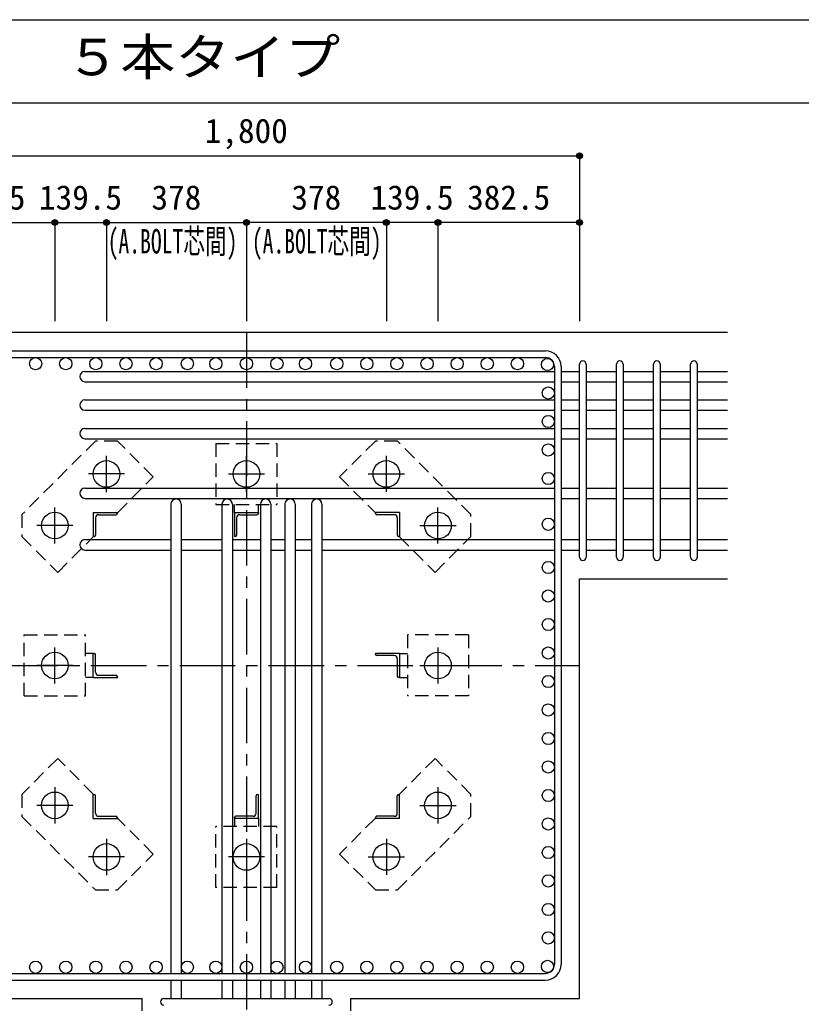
# Model space of a CAD drawing. Units: millimetres at full size, sheet at 1:30. Extents: x -5973 to 5954, y -4195 to 4201.
# Drawn here: x -4908 to -2797, y 1543 to 4201 of the extents above; entities that cross this region are included whole.
import ezdxf
from ezdxf.enums import TextEntityAlignment as Align

# ---------------------------------------------------------------- set-up
doc = ezdxf.new("R2010")
doc.units = ezdxf.units.MM
doc.header["$LTSCALE"] = 30
doc.header["$PDMODE"] = 32
doc.header["$PDSIZE"] = 15
doc.linetypes.add('CHAIN1', pattern=[8, 5, -1, 1, -1])
doc.linetypes.add('DASHED1', pattern=[1.8, 1.2, -0.6])
for name, color, linetype in [('0-1_躯体線', 2, 'Continuous'), ('0-2_アンカーボルト', 4, 'CHAIN1'), ('0-3_立上り筋', 3, 'Continuous'), ('0-4_フープ筋', 7, 'Continuous'), ('0-5_基礎梁筋', 7, 'Continuous'), ('0-6_スタラップ筋', 7, 'Continuous'), ('0-7_文字', 4, 'Continuous'), ('0-9_プレート', 4, 'DASHED1'), ('0-A_アングル', 4, 'Continuous'), ('0-D_寸法', 4, 'Continuous'), ('6-7_文字', 7, 'Continuous'), ('F-0_枠', 6, 'Continuous')]:
    doc.layers.add(name, color=color, linetype=linetype)
doc.styles.add('ＭＳ ゴシック', font='')
doc.styles.get('ＭＳ ゴシック').set_extended_font_data('MS Gothic')

msp = doc.modelspace()

# ---------------------------------------------------------------- linework, layer by layer
at = {"layer": '0-1_躯体線'}
for p, q in [((-2995.8, 3356.03), (-5195.8, 3356.03)), ((-3395.8, 2690.03), (-2995.8, 2690.03)), ((-3395.8, 1556.03), (-3395.8, 2690.03)), ((-5195.8, 1556.03), (-4577.8, 1556.03)), ((-4577.8, 1156.03), (-4577.8, 1556.03))]:
    msp.add_line(p, q, dxfattribs=at)
msp.add_lwpolyline([(-4013.8, 1156.03), (-4013.8, 1556.03), (-3395.8, 1556.03)], dxfattribs=at)
at = {"layer": '0-2_アンカーボルト'}
for p, q in [((-4673.8, 2924.73), (-4673.8, 3022.23)), ((-4295.8, 2924.83), (-4295.8, 3022.33)), ((-3917.8, 2924.83), (-3917.8, 3022.33)), ((-4625.1, 2973.53), (-4722.6, 2973.53)), ((-4344.6, 2973.53), (-4247.1, 2973.53)), ((-3966.6, 2973.53), (-3869.1, 2973.53)), ((-4813.3, 2785.23), (-4813.3, 2882.73)), ((-3778.3, 2785.33), (-3778.3, 2882.83)), ((-4764.6, 2834.03), (-4862.1, 2834.03)), ((-3827.1, 2834.03), (-3729.6, 2834.03)), ((-4813.3, 2407.23), (-4813.3, 2504.73)), ((-3778.3, 2504.83), (-3778.3, 2407.33)), ((-4764.6, 2456.03), (-4862.1, 2456.03)), ((-3827, 2456.03), (-3729.5, 2456.03)), ((-4813.3, 2126.73), (-4813.3, 2029.23)), ((-3778.3, 2126.83), (-3778.3, 2029.33)), ((-4764.5, 2078.03), (-4862, 2078.03)), ((-3827, 2078.03), (-3729.5, 2078.03)), ((-4673.8, 1987.23), (-4673.8, 1889.73)), ((-4295.8, 1987.23), (-4295.8, 1889.73)), ((-3917.8, 1987.33), (-3917.8, 1889.83)), ((-4625, 1938.53), (-4722.5, 1938.53)), ((-4247, 1938.53), (-4344.5, 1938.53)), ((-3966.5, 1938.53), (-3869, 1938.53))]:
    msp.add_line(p, q, dxfattribs=at)
at = {"layer": '0-2_アンカーボルト', "color": 3, "linetype": 'Continuous'}
for centre in [(-4673.8, 2973.53), (-4295.8, 2973.53), (-3917.8, 2973.53), (-4813.3, 2834.03), (-3778.3, 2834.03), (-4813.3, 2456.03), (-3778.3, 2456.03), (-4813.3, 2078.03), (-3778.3, 2078.03), (-4673.8, 1938.53), (-4295.8, 1938.53), (-3917.8, 1938.53)]:
    msp.add_circle(centre, 36, dxfattribs=at)
at = {"layer": '0-3_立上り筋'}
for centre in [(-4865.11, 3271.53), (-4783.78, 3271.53), (-4702.45, 3271.53), (-4621.12, 3271.53), (-4539.79, 3271.53), (-4455.3, 3271.53), (-4378.3, 3271.53), (-4295.8, 3271.53), (-4213.3, 3271.53), (-4136.3, 3271.53), (-4051.81, 3271.53), (-3970.48, 3271.53), (-3889.15, 3271.53), (-3807.82, 3271.53), (-3726.49, 3271.53), (-3645.16, 3271.53), (-3563.83, 3271.53), (-3482.5, 3269.33), (-3480.3, 3192.33), (-3480.3, 3115.33), (-3480.3, 3038.33), (-3480.3, 2961.33), (-3480.3, 2837.53), (-3480.3, 2720.73), (-3480.3, 2643.73), (-3480.3, 2566.73), (-3480.3, 2489.73), (-3480.3, 2412.73), (-3480.3, 2335.73), (-3480.3, 2258.73), (-3480.3, 2181.73), (-3480.3, 2104.73), (-3480.3, 2027.73), (-3480.3, 1950.73), (-3480.3, 1873.73), (-3480.3, 1796.73), (-3480.3, 1719.73), (-4865.11, 1640.53), (-4783.78, 1640.53), (-4702.45, 1640.53), (-4621.12, 1640.53), (-4539.79, 1640.53), (-4455.3, 1640.53), (-4378.3, 1640.53), (-4295.8, 1640.53), (-4213.3, 1640.53), (-4136.3, 1640.53), (-4051.81, 1640.53), (-3970.48, 1640.53), (-3889.15, 1640.53), (-3807.82, 1640.53), (-3726.49, 1640.53), (-3645.16, 1640.53), (-3563.83, 1640.53), (-3482.5, 1642.73)]:
    msp.add_circle(centre, 16.5, dxfattribs=at)
at = {"layer": '0-4_フープ筋'}
for p, q in [((-5103.8, 3306.03), (-3487.8, 3306.03)), ((-5103.8, 3288.03), (-3487.8, 3288.03)), ((-3463.8, 3264.03), (-3463.8, 1648.03)), ((-3445.8, 3264.03), (-3445.8, 1648.03)), ((-5103.8, 1624.03), (-3487.8, 1624.03)), ((-5103.8, 1606.03), (-3487.8, 1606.03))]:
    msp.add_line(p, q, dxfattribs=at)
for centre, radius, start, end in [((-3487.8, 3264.03), 42, 0, 90), ((-3487.8, 3264.03), 24, 0, 90), ((-3487.8, 1648.03), 42, 270, 0), ((-3487.8, 1648.03), 24, 270, 0)]:
    msp.add_arc(centre, radius, start, end, dxfattribs=at)
at = {"layer": '0-5_基礎梁筋'}
for p, q in [((-4731.8, 3250.83), (-3463.8, 3250.83)), ((-3445.8, 3250.83), (-3395.8, 3250.83)), ((-3377.8, 3250.83), (-3295.8, 3250.83)), ((-3277.8, 3250.83), (-3195.8, 3250.83)), ((-3177.8, 3250.83), (-3095.8, 3250.83)), ((-3077.8, 3250.83), (-2995.8, 3250.83)), ((-4731.8, 3222.83), (-3463.8, 3222.83)), ((-3445.8, 3222.83), (-3395.8, 3222.83)), ((-3377.8, 3222.83), (-3295.8, 3222.83)), ((-3277.8, 3222.83), (-3195.8, 3222.83)), ((-3177.8, 3222.83), (-3095.8, 3222.83)), ((-3077.8, 3222.83), (-2995.8, 3222.83)), ((-4731.8, 3173.83), (-3463.8, 3173.83)), ((-3445.8, 3173.83), (-3395.8, 3173.83)), ((-3377.8, 3173.83), (-3295.8, 3173.83)), ((-3277.8, 3173.83), (-3195.8, 3173.83)), ((-3177.8, 3173.83), (-3095.8, 3173.83)), ((-3077.8, 3173.83), (-2995.8, 3173.83)), ((-4731.8, 3145.83), (-3463.8, 3145.83)), ((-3445.8, 3145.83), (-3395.8, 3145.83)), ((-3377.8, 3145.83), (-3295.8, 3145.83)), ((-3277.8, 3145.83), (-3195.8, 3145.83)), ((-3177.8, 3145.83), (-3095.8, 3145.83)), ((-3077.8, 3145.83), (-2995.8, 3145.83)), ((-4731.8, 3096.83), (-3463.8, 3096.83)), ((-3445.8, 3096.83), (-3395.8, 3096.83)), ((-3377.8, 3096.83), (-3295.8, 3096.83)), ((-3277.8, 3096.83), (-3195.8, 3096.83)), ((-3177.8, 3096.83), (-3095.8, 3096.83)), ((-3077.8, 3096.83), (-2995.8, 3096.83)), ((-4731.8, 3068.83), (-3463.8, 3068.83)), ((-3445.8, 3068.83), (-3395.8, 3068.83)), ((-3377.8, 3068.83), (-3295.8, 3068.83)), ((-3277.8, 3068.83), (-3195.8, 3068.83)), ((-3177.8, 3068.83), (-3095.8, 3068.83)), ((-3077.8, 3068.83), (-2995.8, 3068.83)), ((-4731.8, 2935.53), (-3463.8, 2935.53)), ((-3445.8, 2935.53), (-3395.8, 2935.53)), ((-3377.8, 2935.53), (-3295.8, 2935.53)), ((-3277.8, 2935.53), (-3195.8, 2935.53)), ((-3177.8, 2935.53), (-3095.8, 2935.53)), ((-3077.8, 2935.53), (-2995.8, 2935.53)), ((-4731.8, 2907.53), (-3463.8, 2907.53)), ((-3445.8, 2907.53), (-3395.8, 2907.53)), ((-3377.8, 2907.53), (-3295.8, 2907.53)), ((-3277.8, 2907.53), (-3195.8, 2907.53)), ((-3177.8, 2907.53), (-3095.8, 2907.53)), ((-3077.8, 2907.53), (-2995.8, 2907.53)), ((-4499.8, 2892.03), (-4499.8, 1624.03)), ((-4471.8, 2892.03), (-4471.8, 1624.03)), ((-4361.8, 2892.03), (-4361.8, 1624.03)), ((-4333.8, 2892.03), (-4333.8, 1624.03)), ((-4257.8, 2892.03), (-4257.8, 1624.03)), ((-4229.8, 2892.03), (-4229.8, 1624.03)), ((-4191.8, 2892.03), (-4191.8, 1624.03)), ((-4163.8, 2892.03), (-4163.8, 1624.03)), ((-4119.8, 2892.03), (-4119.8, 1624.03)), ((-4091.8, 2892.03), (-4091.8, 1624.03)), ((-4731.8, 2796.03), (-4499.8, 2796.03)), ((-4471.8, 2796.03), (-4361.8, 2796.03)), ((-4333.8, 2796.03), (-4257.8, 2796.03)), ((-4229.8, 2796.03), (-4191.8, 2796.03)), ((-4163.8, 2796.03), (-4119.8, 2796.03)), ((-4091.8, 2796.03), (-3463.8, 2796.03)), ((-3445.8, 2796.03), (-3395.8, 2796.03)), ((-3377.8, 2796.03), (-3295.8, 2796.03)), ((-3277.8, 2796.03), (-3195.8, 2796.03)), ((-3177.8, 2796.03), (-3095.8, 2796.03)), ((-3077.8, 2796.03), (-2995.8, 2796.03)), ((-4731.8, 2768.03), (-4499.8, 2768.03)), ((-4471.8, 2768.03), (-4361.8, 2768.03)), ((-4333.8, 2768.03), (-4257.8, 2768.03)), ((-4229.8, 2768.03), (-4191.8, 2768.03)), ((-4163.8, 2768.03), (-4119.8, 2768.03)), ((-4091.8, 2768.03), (-3463.8, 2768.03)), ((-3445.8, 2768.03), (-3395.8, 2768.03)), ((-3377.8, 2768.03), (-3295.8, 2768.03)), ((-3277.8, 2768.03), (-3195.8, 2768.03)), ((-3177.8, 2768.03), (-3095.8, 2768.03)), ((-3077.8, 2768.03), (-2995.8, 2768.03)), ((-4499.8, 1606.03), (-4499.8, 1556.03)), ((-4471.8, 1606.03), (-4471.8, 1556.03)), ((-4361.8, 1606.03), (-4361.8, 1556.03)), ((-4333.8, 1606.03), (-4333.8, 1556.03)), ((-4257.8, 1606.03), (-4257.8, 1556.03)), ((-4229.8, 1606.03), (-4229.8, 1556.03)), ((-4191.8, 1606.03), (-4191.8, 1556.03)), ((-4163.8, 1606.03), (-4163.8, 1556.03)), ((-4119.8, 1606.03), (-4119.8, 1556.03)), ((-4091.8, 1606.03), (-4091.8, 1556.03))]:
    msp.add_line(p, q, dxfattribs=at)
for centre, start, end in [((-4731.8, 3236.83), 90, 270), ((-4731.8, 3159.83), 90, 270), ((-4731.8, 3082.83), 90, 270), ((-4731.8, 2921.53), 90, 270), ((-4485.8, 2892.03), 0, 180), ((-4347.8, 2892.03), 0, 180), ((-4243.8, 2892.03), 0, 180), ((-4177.8, 2892.03), 0, 180), ((-4105.8, 2892.03), 0, 180), ((-4731.8, 2782.03), 90, 270)]:
    msp.add_arc(centre, 14, start, end, dxfattribs=at)
at = {"layer": '0-6_スタラップ筋'}
for p, q in [((-3395.8, 2749.03), (-3395.8, 3269.83)), ((-3377.8, 3269.83), (-3377.8, 2749.03)), ((-3295.8, 2749.03), (-3295.8, 3269.83)), ((-3277.8, 3269.83), (-3277.8, 2749.03)), ((-3195.8, 2749.03), (-3195.8, 3269.83)), ((-3177.8, 3269.83), (-3177.8, 2749.03)), ((-3095.8, 2749.03), (-3095.8, 3269.83)), ((-3077.8, 3269.83), (-3077.8, 2749.03)), ((-4518.8, 1556.03), (-4072.8, 1556.03))]:
    msp.add_line(p, q, dxfattribs=at)
for centre, start, end in [((-3386.8, 3269.83), 0, 180), ((-3286.8, 3269.83), 0, 180), ((-3186.8, 3269.83), 0, 180), ((-3086.8, 3269.83), 0, 180), ((-3386.8, 2749.03), 180, 0), ((-3286.8, 2749.03), 180, 0), ((-3186.8, 2749.03), 180, 0), ((-3086.8, 2749.03), 180, 0), ((-4518.8, 1547.03), 90, 270), ((-4072.8, 1547.03), 270, 90)]:
    msp.add_arc(centre, 9, start, end, dxfattribs=at)
at = {"layer": '0-9_プレート'}
for p, q in [((-4378.3, 3056.03), (-4213.3, 3056.03)), ((-4378.3, 3056.03), (-4378.3, 2891.03)), ((-4213.3, 3056.03), (-4213.3, 2891.03)), ((-4044.3, 2965.63), (-3948.2, 2869.53)), ((-4378.3, 2891.03), (-4213.3, 2891.03)), ((-4328.3, 2869.53), (-4328.3, 2891.03)), ((-4263.3, 2869.53), (-4263.3, 2891.03)), ((-4805.4, 2707.53), (-4709.3, 2803.63)), ((-4895.8, 2538.53), (-4730.8, 2538.53)), ((-4895.8, 2373.53), (-4895.8, 2538.53)), ((-4730.8, 2373.53), (-4730.8, 2538.53)), ((-3860.8, 2538.53), (-3860.8, 2373.53)), ((-3695.8, 2538.53), (-3860.8, 2538.53)), ((-3695.8, 2538.53), (-3695.8, 2373.53)), ((-4709.3, 2488.53), (-4730.8, 2488.53)), ((-3882.3, 2488.53), (-3860.8, 2488.53)), ((-4709.3, 2423.53), (-4730.8, 2423.53)), ((-3882.3, 2423.53), (-3860.8, 2423.53)), ((-4895.8, 2373.53), (-4730.8, 2373.53)), ((-3695.8, 2373.53), (-3860.8, 2373.53)), ((-3786.2, 2204.53), (-3882.3, 2108.43)), ((-4547.3, 1946.43), (-4643.4, 2042.53)), ((-4213.3, 2021.03), (-4378.3, 2021.03)), ((-4378.3, 1856.03), (-4378.3, 2021.03)), ((-4328.3, 2042.53), (-4328.3, 2021.03)), ((-4263.3, 2042.53), (-4263.3, 2021.03)), ((-4213.3, 1856.03), (-4213.3, 2021.03)), ((-4213.3, 1856.03), (-4378.3, 1856.03))]:
    msp.add_line(p, q, dxfattribs=at)
for points in [[(-4643.4, 2869.53), (-4547.3, 2965.63), (-4644.2, 3062.53), (-4703.6, 3062.53), (-4902.3, 2863.83)], [(-3888, 3062.53), (-3947.4, 3062.53), (-4044.3, 2965.63)], [(-3882.3, 2803.63), (-3786.2, 2707.53), (-3689.3, 2804.43), (-3689.3, 2863.83), (-3888, 3062.53)], [(-4902.3, 2863.83), (-4902.3, 2804.43), (-4805.4, 2707.53)], [(-4709.3, 2108.43), (-4805.4, 2204.53), (-4902.3, 2107.63), (-4902.3, 2048.23), (-4703.6, 1849.53)], [(-3689.3, 2048.23), (-3689.3, 2107.63), (-3786.2, 2204.53)], [(-3948.2, 2042.53), (-4044.3, 1946.43), (-3947.4, 1849.53), (-3888, 1849.53), (-3689.3, 2048.23)], [(-4703.6, 1849.53), (-4644.2, 1849.53), (-4547.3, 1946.43)]]:
    msp.add_lwpolyline(points, dxfattribs=at)
at = {"layer": '0-A_アングル'}
for p, q in [((-4709.3, 2869.53), (-4644.3, 2869.53)), ((-4709.3, 2869.53), (-4709.3, 2804.53)), ((-4703.3, 2855.03), (-4703.3, 2808.53)), ((-4694.8, 2863.53), (-4648.3, 2863.53)), ((-4644.3, 2869.53), (-4644.3, 2867.53)), ((-4328.3, 2869.53), (-4263.3, 2869.53)), ((-4328.3, 2869.53), (-4328.3, 2804.53)), ((-4322.3, 2855.03), (-4322.3, 2808.53)), ((-4313.8, 2863.53), (-4267.3, 2863.53)), ((-4263.3, 2869.53), (-4263.3, 2867.53)), ((-3882.3, 2869.53), (-3947.3, 2869.53)), ((-3947.3, 2867.53), (-3947.3, 2869.53)), ((-3896.8, 2863.53), (-3943.3, 2863.53)), ((-3888.3, 2855.03), (-3888.3, 2808.53)), ((-3882.3, 2869.53), (-3882.3, 2804.53)), ((-4707.3, 2804.53), (-4709.3, 2804.53)), ((-4326.3, 2804.53), (-4328.3, 2804.53)), ((-3882.3, 2804.53), (-3884.3, 2804.53)), ((-4709.3, 2488.53), (-4707.3, 2488.53)), ((-4709.3, 2423.53), (-4709.3, 2488.53)), ((-4703.3, 2438.03), (-4703.3, 2484.53)), ((-3882.3, 2488.53), (-3947.3, 2488.53)), ((-3947.3, 2486.53), (-3947.3, 2488.53)), ((-3896.8, 2482.53), (-3943.3, 2482.53)), ((-3888.3, 2474.03), (-3888.3, 2427.53)), ((-3882.3, 2488.53), (-3882.3, 2423.53)), ((-4709.3, 2423.53), (-4644.3, 2423.53)), ((-4694.8, 2429.53), (-4648.3, 2429.53)), ((-4644.3, 2425.53), (-4644.3, 2423.53)), ((-3882.3, 2423.53), (-3884.3, 2423.53)), ((-4709.3, 2107.53), (-4707.3, 2107.53)), ((-4709.3, 2042.53), (-4709.3, 2107.53)), ((-4703.3, 2057.03), (-4703.3, 2103.53)), ((-4269.3, 2057.03), (-4269.3, 2103.53)), ((-4265.3, 2107.53), (-4263.3, 2107.53)), ((-4263.3, 2042.53), (-4263.3, 2107.53)), ((-3888.3, 2057.03), (-3888.3, 2103.53)), ((-3884.3, 2107.53), (-3882.3, 2107.53)), ((-3882.3, 2042.53), (-3882.3, 2107.53)), ((-4694.8, 2048.53), (-4648.3, 2048.53)), ((-4277.8, 2048.53), (-4324.3, 2048.53)), ((-3896.8, 2048.53), (-3943.3, 2048.53)), ((-4709.3, 2042.53), (-4644.3, 2042.53)), ((-4644.3, 2044.53), (-4644.3, 2042.53)), ((-4328.3, 2042.53), (-4328.3, 2044.53)), ((-4263.3, 2042.53), (-4328.3, 2042.53)), ((-3947.3, 2042.53), (-3947.3, 2044.53)), ((-3882.3, 2042.53), (-3947.3, 2042.53))]:
    msp.add_line(p, q, dxfattribs=at)
for centre, radius, start, end in [((-4694.8, 2855.03), 8.5, 90, 180), ((-4648.3, 2867.53), 4, 270, 0), ((-4313.8, 2855.03), 8.5, 90, 180), ((-4267.3, 2867.53), 4, 270, 0), ((-3943.3, 2867.53), 4, 180, 270), ((-3896.8, 2855.03), 8.5, 0, 90), ((-4707.3, 2808.53), 4, 270, 0), ((-4326.3, 2808.53), 4, 270, 0), ((-3884.3, 2808.53), 4, 180, 270), ((-4707.3, 2484.53), 4, 0, 90), ((-3943.3, 2486.53), 4, 180, 270), ((-3896.8, 2474.03), 8.5, 0, 90), ((-4694.8, 2438.03), 8.5, 180, 270), ((-4648.3, 2425.53), 4, 0, 90), ((-3884.3, 2427.53), 4, 180, 270), ((-4707.3, 2103.53), 4, 0, 90), ((-4265.3, 2103.53), 4, 90, 180), ((-3884.3, 2103.53), 4, 90, 180), ((-4694.8, 2057.03), 8.5, 180, 270), ((-4648.3, 2044.53), 4, 0, 90), ((-4324.3, 2044.53), 4, 90, 180), ((-4277.8, 2057.03), 8.5, 270, 0), ((-3943.3, 2044.53), 4, 90, 180), ((-3896.8, 2057.03), 8.5, 270, 0)]:
    msp.add_arc(centre, radius, start, end, dxfattribs=at)
at = {"layer": '0-D_寸法'}
for p, q in [((-5195.8, 3833.07), (-3395.8, 3833.07)), ((-5195.8, 3833.07), (-3395.8, 3833.07)), ((-3395.8, 3833.07), (-3395.8, 3653.07)), ((-5195.8, 3653.07), (-4813.3, 3653.07)), ((-4813.3, 3653.07), (-4813.3, 3386.03)), ((-4813.3, 3653.07), (-4673.8, 3653.07)), ((-4673.8, 3653.07), (-4673.8, 3386.03)), ((-4673.8, 3653.07), (-4295.8, 3653.07)), ((-3917.8, 3653.07), (-4295.8, 3653.07)), ((-4295.8, 3653.07), (-4295.8, 3386.03)), ((-3778.3, 3653.07), (-3917.8, 3653.07)), ((-3917.8, 3653.07), (-3917.8, 3386.03)), ((-3395.8, 3653.07), (-3778.3, 3653.07)), ((-3778.3, 3653.07), (-3778.3, 3386.03)), ((-3395.8, 3653.07), (-3395.8, 3386.03)), ((-3395.8, 3653.07), (-3395.8, 3386.03))]:
    msp.add_line(p, q, dxfattribs=at)
at = {"layer": '0-D_寸法', "linetype": 'CHAIN1'}
for p, q in [((-4295.8, 3356.03), (-4295.8, 1156.03)), ((-5195.8, 2456.03), (-3395.8, 2456.03))]:
    msp.add_line(p, q, dxfattribs=at)
at = {"layer": '0-D_寸法'}
for centre, radius in [((-3395.8, 3833.07), 8), ((-3395.8, 3833.07), 7.2), ((-3395.8, 3833.07), 6.4), ((-3395.8, 3833.07), 5.6), ((-3395.8, 3833.07), 4.8), ((-3395.8, 3833.07), 4), ((-3395.8, 3833.07), 3.2), ((-3395.8, 3833.07), 2.4), ((-3395.8, 3833.07), 1.6), ((-3395.8, 3833.07), 0.8), ((-4813.3, 3653.07), 8), ((-4813.3, 3653.07), 7.2), ((-4813.3, 3653.07), 6.4), ((-4813.3, 3653.07), 5.6), ((-4813.3, 3653.07), 4.8), ((-4813.3, 3653.07), 4), ((-4813.3, 3653.07), 3.2), ((-4813.3, 3653.07), 2.4), ((-4813.3, 3653.07), 1.6), ((-4813.3, 3653.07), 0.8), ((-4673.8, 3653.07), 8), ((-4673.8, 3653.07), 7.2), ((-4673.8, 3653.07), 6.4), ((-4673.8, 3653.07), 5.6), ((-4673.8, 3653.07), 4.8), ((-4673.8, 3653.07), 4), ((-4673.8, 3653.07), 3.2), ((-4673.8, 3653.07), 2.4), ((-4673.8, 3653.07), 1.6), ((-4673.8, 3653.07), 0.8), ((-4295.8, 3653.07), 8), ((-4295.8, 3653.07), 7.2), ((-4295.8, 3653.07), 6.4), ((-4295.8, 3653.07), 5.6), ((-4295.8, 3653.07), 4.8), ((-4295.8, 3653.07), 4), ((-4295.8, 3653.07), 3.2), ((-4295.8, 3653.07), 2.4), ((-4295.8, 3653.07), 1.6), ((-4295.8, 3653.07), 0.8), ((-3917.8, 3653.07), 8), ((-3917.8, 3653.07), 7.2), ((-3917.8, 3653.07), 6.4), ((-3917.8, 3653.07), 5.6), ((-3917.8, 3653.07), 4.8), ((-3917.8, 3653.07), 4), ((-3917.8, 3653.07), 3.2), ((-3917.8, 3653.07), 2.4), ((-3917.8, 3653.07), 1.6), ((-3917.8, 3653.07), 0.8), ((-3778.3, 3653.07), 8), ((-3778.3, 3653.07), 7.2), ((-3778.3, 3653.07), 6.4), ((-3778.3, 3653.07), 5.6), ((-3778.3, 3653.07), 4.8), ((-3778.3, 3653.07), 4), ((-3778.3, 3653.07), 3.2), ((-3778.3, 3653.07), 2.4), ((-3778.3, 3653.07), 1.6), ((-3778.3, 3653.07), 0.8), ((-3395.8, 3653.07), 8), ((-3395.8, 3653.07), 7.2), ((-3395.8, 3653.07), 6.4), ((-3395.8, 3653.07), 5.6), ((-3395.8, 3653.07), 4.8), ((-3395.8, 3653.07), 4), ((-3395.8, 3653.07), 3.2), ((-3395.8, 3653.07), 2.4), ((-3395.8, 3653.07), 1.6), ((-3395.8, 3653.07), 0.8)]:
    msp.add_circle(centre, radius, dxfattribs=at)
at = {"layer": '0-D_寸法', "color": 7}
for p in [(-3395.8, 3833.07), (-4813.3, 3653.07), (-4673.8, 3653.07), (-4295.8, 3653.07), (-3917.8, 3653.07), (-3778.3, 3653.07), (-3395.8, 3653.07)]:
    msp.add_point(p, dxfattribs=at)
at = {"layer": 'F-0_枠'}
msp.add_line((-5972.88, 4201.15), (5954.1, 4201.15), dxfattribs=at)
at = {"layer": 'F-0_枠', "color": 2}
msp.add_line((-5972.88, 3976.15), (3723.6, 3976.15), dxfattribs=at)

# ---------------------------------------------------------------- texts
at = {"layer": '0-7_文字', "style": 'ＭＳ ゴシック', "width": 0.65}
for p in [(-4670.49, 3549.51), (-4281.11, 3549.51)]:
    msp.add_text('(A.BOLT芯間)', height=65.98, dxfattribs=at).set_placement(p, align=Align.BOTTOM_LEFT)
at = {"layer": '0-D_寸法', "style": 'ＭＳ ゴシック'}
for s, p in [('1,800', (-4408.3, 3848.07)), ('382.5', (-5117.05, 3668.07)), ('139.5', (-4856.05, 3668.07)), ('378', (-4552.3, 3668.07)), ('378', (-4174.3, 3668.07)), ('139.5', (-3960.55, 3668.07)), ('382.5', (-3699.55, 3668.07))]:
    msp.add_text(s, height=65.98, dxfattribs=at).set_placement(p, align=Align.BOTTOM_LEFT)
at = {"layer": '6-7_文字', "color": 2, "style": 'ＭＳ ゴシック', "width": 1.1}
msp.add_text('\u3000\u3000基礎梁主筋\u3000５本タイプ', height=98.97, dxfattribs=at).set_placement((-5972.88, 4021.15), align=Align.BOTTOM_LEFT)

doc.saveas('drawing.dxf')
